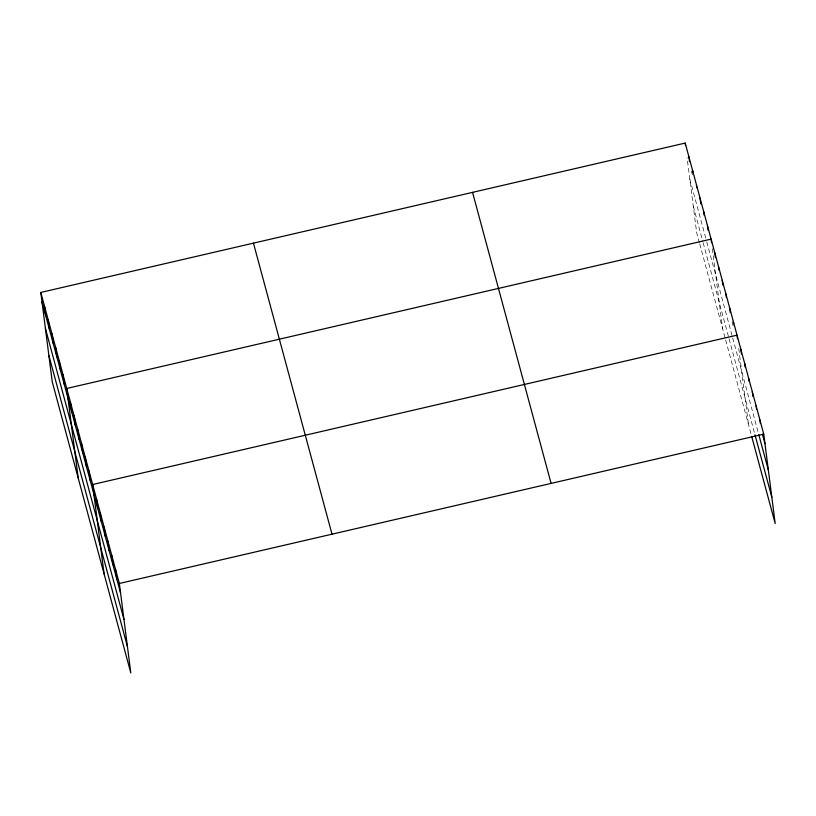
<?xml version="1.0" encoding="UTF-8"?>
<svg xmlns="http://www.w3.org/2000/svg" width="816" height="816" viewBox="0 0 816 816"><rect width="100%" height="100%" fill="white"/><g stroke="black" fill="none" stroke-linecap="round" stroke-linejoin="round"><path stroke-width="0.61" stroke-dasharray="4.08 3.06" d="M691.356 170.932L692.59 175.501M732.085 321.851L733.319 326.431M689.795 179L706.462 240.74M706.768 241.883L732.38 336.784M732.686 337.926L758.482 433.52M693.274 206.162L702.841 241.607M703.147 242.75L728.759 337.651M729.065 338.793L754.657 433.592M699.424 242.821L696.65 232.529L687.062 157.661M699.74 243.964L725.353 338.864M725.659 340.007L751.669 436.397M738.745 348.493L748.496 424.616M712.337 248.676L722.568 328.573"/><path stroke-width="1.22" d="M40.8 292.434L119.35 583.471L130.805 672.925L52.255 381.888L40.8 292.434L685.195 143.075L763.745 434.112L775.2 523.566L751.669 436.397M119.35 583.471L763.745 434.112M762.419 434.255L764.969 443.68M758.809 434.704L768.346 470.036M754.973 434.765L771.824 497.199M472.546 192.362L551.096 483.398M253.45 243.148L332 534.184M42.024 302.002L120.574 593.038M45.4 328.358L123.95 619.405M48.878 355.521L127.429 646.568M759.92 419.975L760.39 423.565M756.106 405.838L756.565 409.428M752.291 391.7L752.903 396.484M748.476 377.563L748.935 381.154M744.661 363.426L745.12 367.016M740.846 349.299L741.458 354.073M737.491 338.742L737.032 335.162L92.647 484.52L104.101 573.974M733.329 321.443L733.635 323.83M729.626 307.714L730.238 312.497M725.924 293.995L726.383 297.585M722.221 280.276L722.833 285.059M718.519 266.557L718.978 270.147M714.816 252.838L715.428 257.621M711.572 242.699L711.113 239.119L66.718 388.477L78.183 477.931M707.411 225.4L708.023 230.173M703.708 211.67L704.167 215.261M700.006 197.951L700.771 203.929M696.456 185.426L696.762 187.823M692.6 170.513L692.906 172.9M688.898 156.794L689.51 161.578M685.195 143.075L685.501 145.462M115.535 569.333L116.759 578.901M111.721 555.196L112.945 564.764M107.906 541.069L109.13 550.627M104.091 526.932L105.315 536.489M100.276 512.795L101.5 522.352M96.461 498.658L97.685 508.215M88.944 470.801L90.168 480.359M85.231 457.082L86.465 466.64M81.529 443.363L82.763 452.921M77.826 429.634L79.06 439.202M74.123 415.915L75.347 425.483M70.421 402.196L71.645 411.764M63.016 374.758L64.24 384.316M59.313 361.039L60.537 370.597M55.61 347.32L56.834 356.878M51.908 333.591L53.132 343.159M48.205 319.872L49.429 329.44M44.503 306.153L45.727 315.721"/></g></svg>
